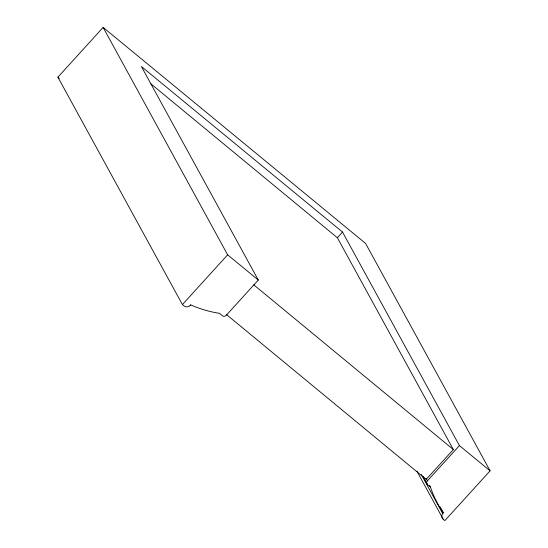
<?xml version="1.0" encoding="UTF-8"?>
<svg xmlns="http://www.w3.org/2000/svg" width="548" height="548" viewBox="0 0 548 548"><rect width="100%" height="100%" fill="white"/><g stroke="black" fill="none" stroke-linecap="round" stroke-linejoin="round"><path stroke-width="0.82" d="M429.598 485.46L430.42 486.96A119.889 111.237 -28.7 0 0 443.353 512.832L442.524 513.784A4.542 4.213 -28.7 0 0 443.222 519.251L444.866 520.6L490.09 470.835L365.585 243.422L103.134 27.4L57.91 77.165L182.416 304.578L184.06 305.928A4.542 4.213 -28.7 0 0 189.848 305.805L190.718 304.88A119.889 111.237 -28.7 0 0 219.481 313.333L222.365 315.71A2.795 2.596 -28.7 0 0 226.249 315.319L258.3 280.049L141.384 66.5L342.514 232.051L459.43 445.599L490.09 470.835M182.416 304.578L227.639 254.813L103.134 27.4M190.06 305.606L190.718 304.88M337.349 237.736L342.514 232.051M430.42 486.96L427.536 484.59A2.795 2.596 -28.7 0 1 427.378 480.87L459.43 445.599M150.33 83.365L337.404 237.784L453.354 449.565L426.186 479.39L226.598 314.648M57.91 77.165L59.232 78.248M227.639 254.813L258.3 280.049M253.772 284.823L453.354 449.565M426.145 478.623L427.378 480.87M440.065 506.825L443.353 512.832M423.015 476.335L427.536 484.59M421.323 474.52L442.695 513.551M416.925 471.212L443.222 519.251"/></g></svg>
